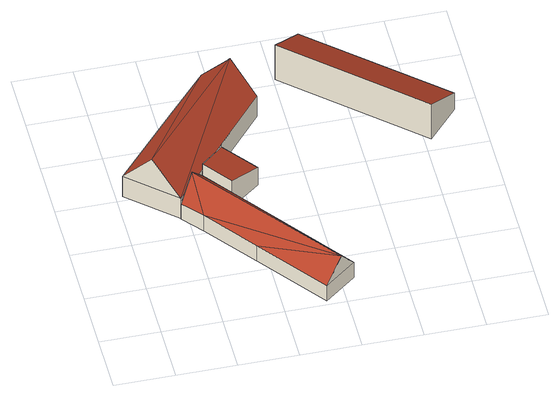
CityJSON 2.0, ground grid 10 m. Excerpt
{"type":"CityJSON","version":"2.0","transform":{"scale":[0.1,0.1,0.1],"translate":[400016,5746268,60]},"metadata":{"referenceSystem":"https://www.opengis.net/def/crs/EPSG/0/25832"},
"CityObjects":{
"building1":{"type":"Building","attributes":{"Gemeindeschluessel":"05558044","Geometrietyp2DReferenz":"3000","function":"31001_2700","roofType":"5000","measuredHeight":10.41},"geometry":[{"type":"Solid","lod":"2","boundaries":[[[[0,1,2,3]],[[4,5,1,0]],[[6,7,5,4]],[[8,9,7,6]],[[10,11,9,8]],[[12,13,11,10]],[[14,15,13,12]],[[16,17,15,14]],[[3,2,17,16]],[[18,19,4,20]],[[0,3,16,20,4]],[[12,10,8,18,14]],[[20,14,18]],[[19,18,8,6]],[[19,6,4]],[[20,16,14]],[[1,5,7,9,11,13,15,17,2]]]],"semantics":{"surfaces":[{"type":"WallSurface"},{"type":"RoofSurface"},{"type":"GroundSurface"}],"values":[[0,0,0,0,0,0,0,0,0,1,1,1,1,0,0,0,2]]}}]},
"building2":{"type":"Building","attributes":{"Gemeindeschluessel":"05558044","Geometrietyp2DReferenz":"3000","function":"31001_2700","roofType":"5000","measuredHeight":7.19},"geometry":[{"type":"Solid","lod":"2","boundaries":[[[[21,22,23,24]],[[25,26,22,21]],[[27,28,26,25]],[[29,30,28,27]],[[31,32,30,29]],[[33,34,32,31]],[[35,36,34,33]],[[24,23,36,35]],[[33,31,37]],[[35,33,37]],[[35,37,38]],[[38,24,35]],[[37,29,27]],[[37,27,25]],[[37,25,21]],[[21,38,37]],[[29,37,31]],[[24,38,21]],[[22,26,28,30,32,34,36,23]]]],"semantics":{"surfaces":[{"type":"WallSurface"},{"type":"RoofSurface"},{"type":"GroundSurface"}],"values":[[0,0,0,0,0,0,0,0,1,1,1,1,1,1,1,1,0,0,2]]}}]},
"building3":{"type":"Building","attributes":{"Gemeindeschluessel":"05558044","Geometrietyp2DReferenz":"3000","function":"51009_1610","roofType":"2100","measuredHeight":5.67},"geometry":[{"type":"Solid","lod":"2","boundaries":[[[[39,40,41,42]],[[43,13,40,39]],[[44,11,13,43]],[[42,41,11,44]],[[43,39,42,44]],[[40,13,11,41]]]],"semantics":{"surfaces":[{"type":"WallSurface"},{"type":"RoofSurface"},{"type":"GroundSurface"}],"values":[[0,0,0,0,1,2]]}}]},
"building4":{"type":"Building","attributes":{"Gemeindeschluessel":"05558044","Geometrietyp2DReferenz":"3000","function":"31001_2700","roofType":"2100","measuredHeight":7.44},"geometry":[{"type":"Solid","lod":"2","boundaries":[[[[45,46,47,48]],[[49,50,46,45]],[[51,52,50,49]],[[48,47,52,51]],[[49,45,48,51]],[[46,50,52,47]]]],"semantics":{"surfaces":[{"type":"WallSurface"},{"type":"RoofSurface"},{"type":"GroundSurface"}],"values":[[0,0,0,0,1,2]]}}]}
},
"vertices":[
[177,495,48],[177,495,4],[117,428,4],[117,428,48],[182,501,48],[182,501,4],[211,474,48],[211,474,4],[256,434,48],[256,434,4],[177,342,48],[177,342,4],[135,292,48],[135,292,4],[88,238,48],[88,238,4],[10,307,48],[10,307,4],[220,466,108],[211,474,94],[49,273,108],
[135,292,36],[135,292,3],[88,238,3],[88,238,36],[171,245,36],[171,245,3],[238,158,36],[238,158,3],[321,48,36],[321,48,3],[268,6,36],[268,6,3],[182,119,36],[182,119,3],[117,204,36],[117,204,3],[296,28,75],[112,265,75],
[171,245,61],[171,245,4],[222,284,4],[222,284,42],[135,292,61],[177,342,42],
[511,326,76],[511,326,1],[561,382,1],[561,382,37],[303,512,76],[303,512,1],[353,567,37],[353,567,1]
]}
